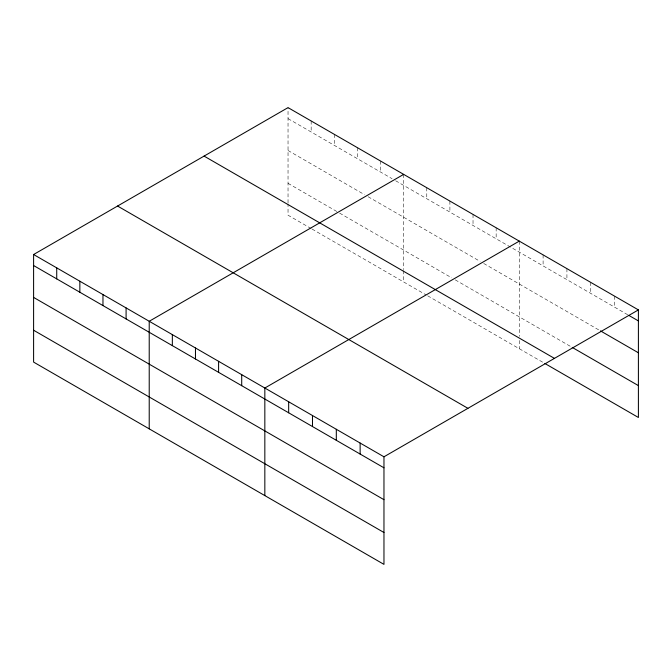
<?xml version="1.0" encoding="UTF-8"?>
<svg xmlns="http://www.w3.org/2000/svg" width="672" height="672" viewBox="0 0 672 672"><rect width="100%" height="100%" fill="white"/><g stroke="black" fill="none" stroke-linecap="round" stroke-linejoin="round"><path stroke-width="0.5" stroke-dasharray="3.36 2.52" d="M288.036 202.86L288.036 107.621M288.036 118.633L392.095 178.71M395.657 180.768L627.808 314.798M288.036 150.503L364.526 194.662M368.088 196.711L480.144 261.408M483.706 263.466L599.575 330.364M288.036 183.33L338.738 212.604M339.62 213.116L451.685 277.813M455.246 279.863L571.334 346.895M311.161 228.547L288.036 215.2L288.036 203.893M312.052 229.06L425.897 294.79M427.669 295.814L543.102 362.46M614.578 296.142L614.578 307.154M590.755 282.391L590.755 293.404M566.924 268.632L566.924 279.644M543.102 254.881L543.102 265.894M519.28 241.122L519.28 336.37M519.28 340.477L519.28 348.701M496.154 227.774L496.154 238.787M473.029 214.427L473.029 225.439M449.904 201.071L449.904 212.083M426.779 187.723L426.779 198.736M403.662 174.376L403.662 269.615M403.662 270.648L403.662 281.954M380.537 161.028L380.537 172.032M357.412 147.672L357.412 158.684M334.286 134.324L334.286 145.337M311.161 120.977L311.161 131.981"/><path stroke-width="1.01" d="M383.964 499.682L383.964 456.8L33.6 254.52L33.6 362.099L383.964 564.379L383.964 499.682L33.6 297.402M544.866 363.476L638.4 417.48L638.4 309.901L288.036 107.621L33.6 254.52M403.662 174.376L149.218 321.275L149.218 428.854M519.28 241.122L264.835 388.03L264.835 495.6M383.964 456.8L638.4 309.901M628.69 315.311L638.4 320.914M600.457 330.876L638.4 352.783M572.225 347.407L638.4 385.61M204.078 156.097L554.434 358.378M117.566 206.044L467.922 408.324M33.6 265.532L383.964 467.813M33.6 330.229L383.964 532.51M360.133 443.05L360.133 454.054M336.311 429.29L336.311 440.303M312.488 415.54L312.488 426.544M288.666 401.78L288.666 412.793M241.71 374.674L241.71 385.686M218.593 361.326L218.593 372.338M195.468 347.978L195.468 358.982M172.343 334.622L172.343 345.635M126.092 307.927L126.092 318.931M102.967 294.571L102.967 305.584M79.85 281.224L79.85 292.236M56.725 267.876L56.725 278.888"/></g></svg>
